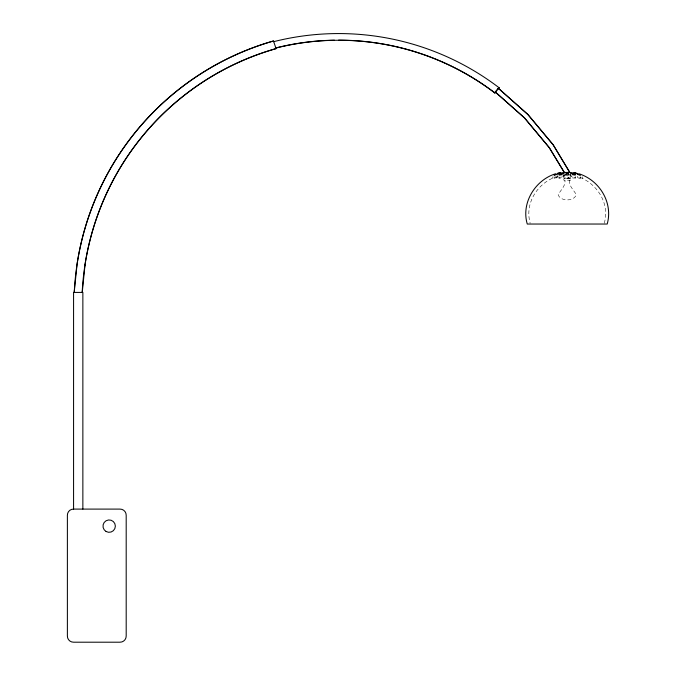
<?xml version="1.0" encoding="UTF-8"?>
<svg xmlns="http://www.w3.org/2000/svg" width="676" height="676" viewBox="0 0 676 676"><rect width="100%" height="100%" fill="white"/><g stroke="black" fill="none" stroke-linecap="round" stroke-linejoin="round"><path stroke-width="0.51" stroke-dasharray="3.38 2.54" d="M569.479 180.213C568.761 186.187 573.966 190.133 576.298 194.764C573.975 201.634 560.497 201.634 558.173 194.764C560.514 190.133 565.711 186.187 564.992 180.213M604.276 223.249C610.183 202.707 596.359 182.495 577.16 176.284M558.875 178.118L558.934 177.957A1.994 0.608 -14.3 0 1 559.728 177.408L561.435 176.977L562.288 177.408A1.994 0.71 -9.1 0 1 561.79 177.957L559.103 178.346L558.875 176.495M557.413 175.49L557.185 177.408A1.994 0.465 -18.3 0 1 556.154 177.957L554.058 178.396L553.999 176.715M575.606 178.118L572.69 177.957A1.994 0.71 9.1 0 1 572.183 177.408L573.037 176.977L574.752 177.408A1.994 0.608 14.3 0 1 575.546 177.957L575.606 176.495M553.999 178.346L557.413 177.12M562.694 176.242L564.071 176.039L564.071 174.019M572.04 176.242L570.4 176.039L572.04 176.039M580.473 178.346L578.326 177.957A1.994 0.465 18.3 0 1 577.287 177.408C577.143 175.667 581.96 180.34 580.473 176.715M557.666 176.242C538.248 182.064 524.272 202.707 530.195 223.249M563.868 175.422L566.395 175.084M562.694 176.005L564.071 176.039M564.325 174.34L563.868 174.34L563.868 175.811L564.325 175.811M570.485 174.34L570.603 175.811L569.615 175.811M564.325 176.546L563.868 176.546L563.868 178.016L570.603 178.016L570.603 176.546L569.615 176.546M582.256 176.766L582.256 178.396M570.4 174.019L570.4 176.039M569.479 178.016L569.479 178.743M564.992 178.016L564.992 178.743M552.216 176.766L552.216 178.396M568.888 177.957L566.792 178.396L565.584 177.957A1.994 0.76 -3.1 0 1 565.761 177.408L567.24 176.977L568.719 177.408A1.994 0.76 3.1 0 1 568.888 177.957M570.603 178.743L563.868 178.743L563.868 180.213L570.603 180.213L570.603 178.743"/><path stroke-width="1.01" d="M84.948 265.127A267.35 267.307 0 0 1 276.07 48.664L273.476 40.94A275.157 275.107 0 0 0 77.123 263.775L74.191 292.421M82.244 292.421L84.99 265.136M494.9 92.984L499.032 87.559L497.874 89.088M495.795 91.218L498.449 88.286L527.939 114.498L553.196 144.774L569.716 172.405M499.04 87.559L498.964 87.652A264.637 264.637 0 0 0 273.679 41.667L273.594 41.667M555.571 173.774C535.527 179.9 520.926 202.69 527.263 224.035L607.209 224.035C613.259 202.572 599.426 180.179 578.842 173.724M559.77 172.929L557.624 173.208M576.814 173.208L574.701 172.929M73.574 509.096L120.007 509.096A6.092 6.092 0 0 1 126.192 515.289L126.192 636.006A6.092 6.092 0 0 1 120.007 642.2L73.574 642.2A6.092 6.092 0 0 1 67.38 636.006L67.38 515.289A6.092 6.092 0 0 1 73.574 509.096L73.574 292.421L82.861 292.421L82.861 509.096M498.347 88.345L527.88 114.557L553.129 144.833L569.868 172.414L564.266 172.448L549.208 147.63L524.424 117.903L495.162 91.928M495.99 92.553L524.483 117.844L549.284 147.579L564.375 172.448M334.409 40.18A257.649 257.649 0 0 0 275.867 47.92L275.867 48.055A257.556 257.556 0 0 1 494.874 93.009M338.591 40.146A257.649 257.649 0 0 1 494.942 92.925M74.25 292.429A275.233 275.183 0 0 1 273.459 41.042M82.185 292.421A267.274 267.231 0 0 1 276.078 48.554M564.333 172.549A23.626 0.422 58.6 0 1 564.274 172.397M558.934 174.704L559.373 175.135L561.79 174.704A1.994 0.71 -9.1 0 0 562.288 174.154L561.435 173.724L559.728 174.154A1.994 0.608 -14.3 0 0 558.934 174.704M572.242 173.994L572.183 174.154A1.994 0.71 9.1 0 0 572.69 174.704L575.099 175.135L575.546 174.704A1.994 0.608 14.3 0 0 574.752 174.154L572.242 173.994M557.413 173.867L557.185 174.154A1.994 0.465 -18.3 0 1 556.154 174.704L553.999 175.092L557.413 173.867M577.118 173.774L577.287 174.154A1.994 0.465 18.3 0 0 578.326 174.704L580.473 175.092L577.118 173.774M566.184 173.048L568.33 173.081L566.184 173.048M564.071 173.005L561.883 173.149L564.071 173.005M568.888 174.704L567.679 175.135L565.584 174.704A1.994 0.76 -3.1 0 1 565.761 174.154L567.24 173.724L568.719 174.154A1.994 0.76 3.1 0 1 568.888 174.704M570.443 172.971L572.589 173.149L570.443 172.971M560.953 172.946L558.807 173.208L560.953 172.946M573.561 172.929L575.707 173.2L573.561 172.929M106.073 531.488A6.194 6.194 0 0 0 115.359 526.122A6.194 6.194 0 0 0 106.073 520.765A6.194 6.194 0 0 0 106.073 531.488"/></g></svg>
